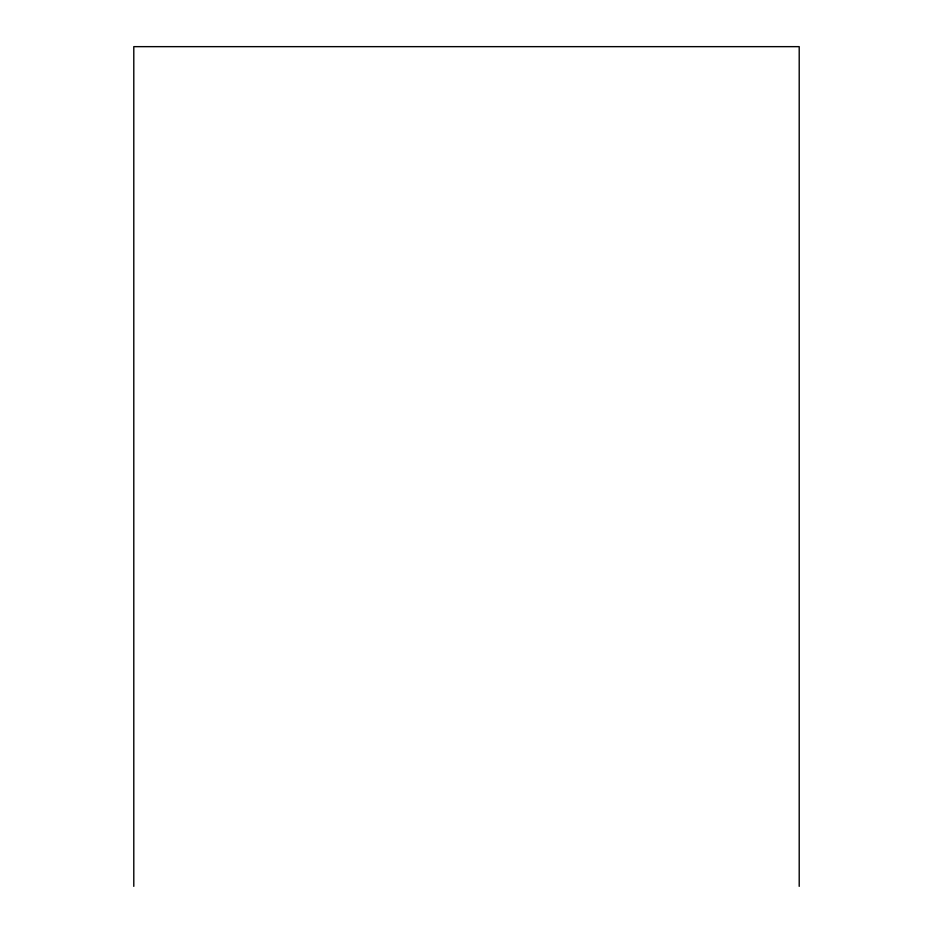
<?xml version="1.0" encoding="UTF-8"?>
<svg xmlns="http://www.w3.org/2000/svg" width="933" height="933" viewBox="0 0 933 933"><rect width="100%" height="100%" fill="white"/><g stroke="black" fill="none" stroke-linecap="round" stroke-linejoin="round"><path stroke-width="1.4" d="M799.208 886.35L799.208 46.65L133.792 46.65L133.792 886.35"/></g></svg>
